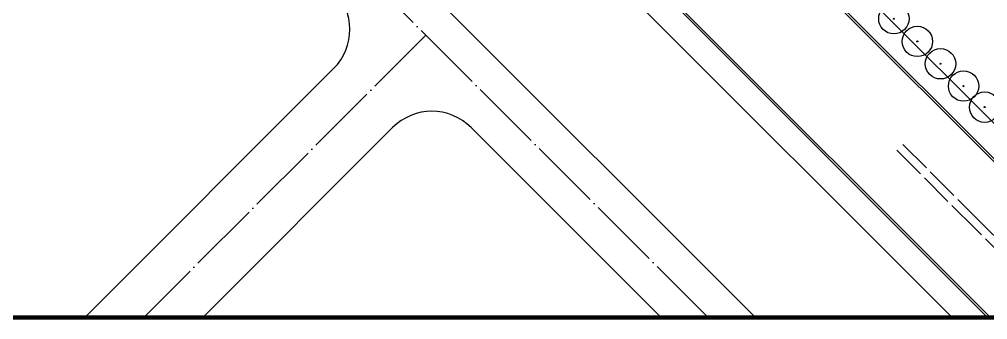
# Model space of a CAD drawing. Extents: x 38883873 to 41204444, y -39183004 to -36939090.
# Drawn here: x 39087629 to 39435874, y -38938004 to -38830063 of the extents above; entities that cross this region are included whole.
import ezdxf

# ---------------------------------------------------------------- set-up
doc = ezdxf.new("R2010")
doc.units = 0
doc.header["$LTSCALE"] = 1000
doc.header["$MEASUREMENT"] = 0
doc.linetypes.add('CENT', pattern=[15, 13, -1, 0, -1])
doc.linetypes.add('CSX1000', pattern=[7, 6, -1])
for name, color, linetype in [('A-FACE', 4, 'CONTINUOUS'), ('LH', 104, 'CONTINUOUS'), ('PUB_TITLE', 7, 'CONTINUOUS'), ('TREE1', 62, 'CONTINUOUS'), ('立交', 251, 'CONTINUOUS'), ('道路中心线', 5, 'CENT')]:
    doc.layers.add(name, color=color, linetype=linetype)

# ---------------------------------------------------------------- blocks, each defined once
blk = doc.blocks.new('7')
at = {"layer": 'TREE1', "linetype": 'ByBlock'}
blk.add_circle((0, 0), 3.64, dxfattribs=at)
at = {"layer": 'TREE1', "linetype": 'Continuous', "ltscale": 10}
blk.add_circle((0, 0), 0.121, dxfattribs=at)

msp = doc.modelspace()

# ---------------------------------------------------------------- linework, layer by layer
at = {"layer": 'A-FACE', "linetype": 'Continuous'}
for p, q in [((39352353, -38937254), (39010623, -38595523)), ((39287621, -38716958), (39466786, -38896123)), ((39280550, -38794740), (39423064, -38937254)), ((39200631, -38847757), (39111135, -38937254)), ((39221845, -38868971), (39153561, -38937254)), ((39318412, -38937254), (39250129, -38868971))]:
    msp.add_line(p, q, dxfattribs=at)
at = {"layer": 'A-FACE', "linetype": 'Continuous', "ltscale": 10}
msp.add_line((39466786, -38896123), (39283401, -38712692), dxfattribs=at)
at = {"layer": 'A-FACE', "linetype": 'Continuous'}
for centre, start, end in [((39186489, -38833615), 315, 45), ((39235987, -38883113), 45, 135)]:
    msp.add_arc(centre, 20000, start, end, dxfattribs=at)
at = {"layer": 'PUB_TITLE', "linetype": 'Continuous', "const_width": 1500}
msp.add_lwpolyline([(39010623, -38937254), (40242123, -38937254), (40242123, -37206254), (39010623, -37206254)], close=True, dxfattribs=at)
at = {"layer": '立交'}
for p, q in [((39280726, -38723852), (39494128, -38937254)), ((39281257, -38723322), (39495189, -38937254)), ((39286913, -38788376), (39435792, -38937254)), ((39287444, -38787845), (39436852, -38937254))]:
    msp.add_line(p, q, dxfattribs=at)
at = {"layer": '立交', "linetype": 'CSX1000', "ltscale": 2}
for p, q in [((39431518, -38905403), (39403233, -38877117)), ((39431518, -38905403), (39403233, -38877117)), ((39405354, -38874996), (39433637, -38903279)), ((39405354, -38874996), (39433637, -38903279)), ((39463369, -38937254), (39431517, -38905402)), ((39463369, -38937254), (39431517, -38905402)), ((39433638, -38903280), (39467612, -38937254)), ((39433638, -38903280), (39467612, -38937254))]:
    msp.add_line(p, q, dxfattribs=at)
at = {"layer": '道路中心线', "ltscale": 2}
for p, q in [((39335383, -38937254, 0), (39010623, -38612494, 0)), ((39233865, -38835737), (39132348, -38937254))]:
    msp.add_line(p, q, dxfattribs=at)

# ---------------------------------------------------------------- block references
at = {"layer": 'LH', "xscale": 1500.000000000704, "yscale": 1500, "zscale": 1500, "rotation": 90.28739875665877}
for p in [(39402147, -38829834), (39410596, -38837990), (39418919, -38846032), (39427219, -38854040), (39434804, -38861618)]:
    msp.add_blockref('7', p, dxfattribs=at)

doc.saveas('drawing.dxf')
